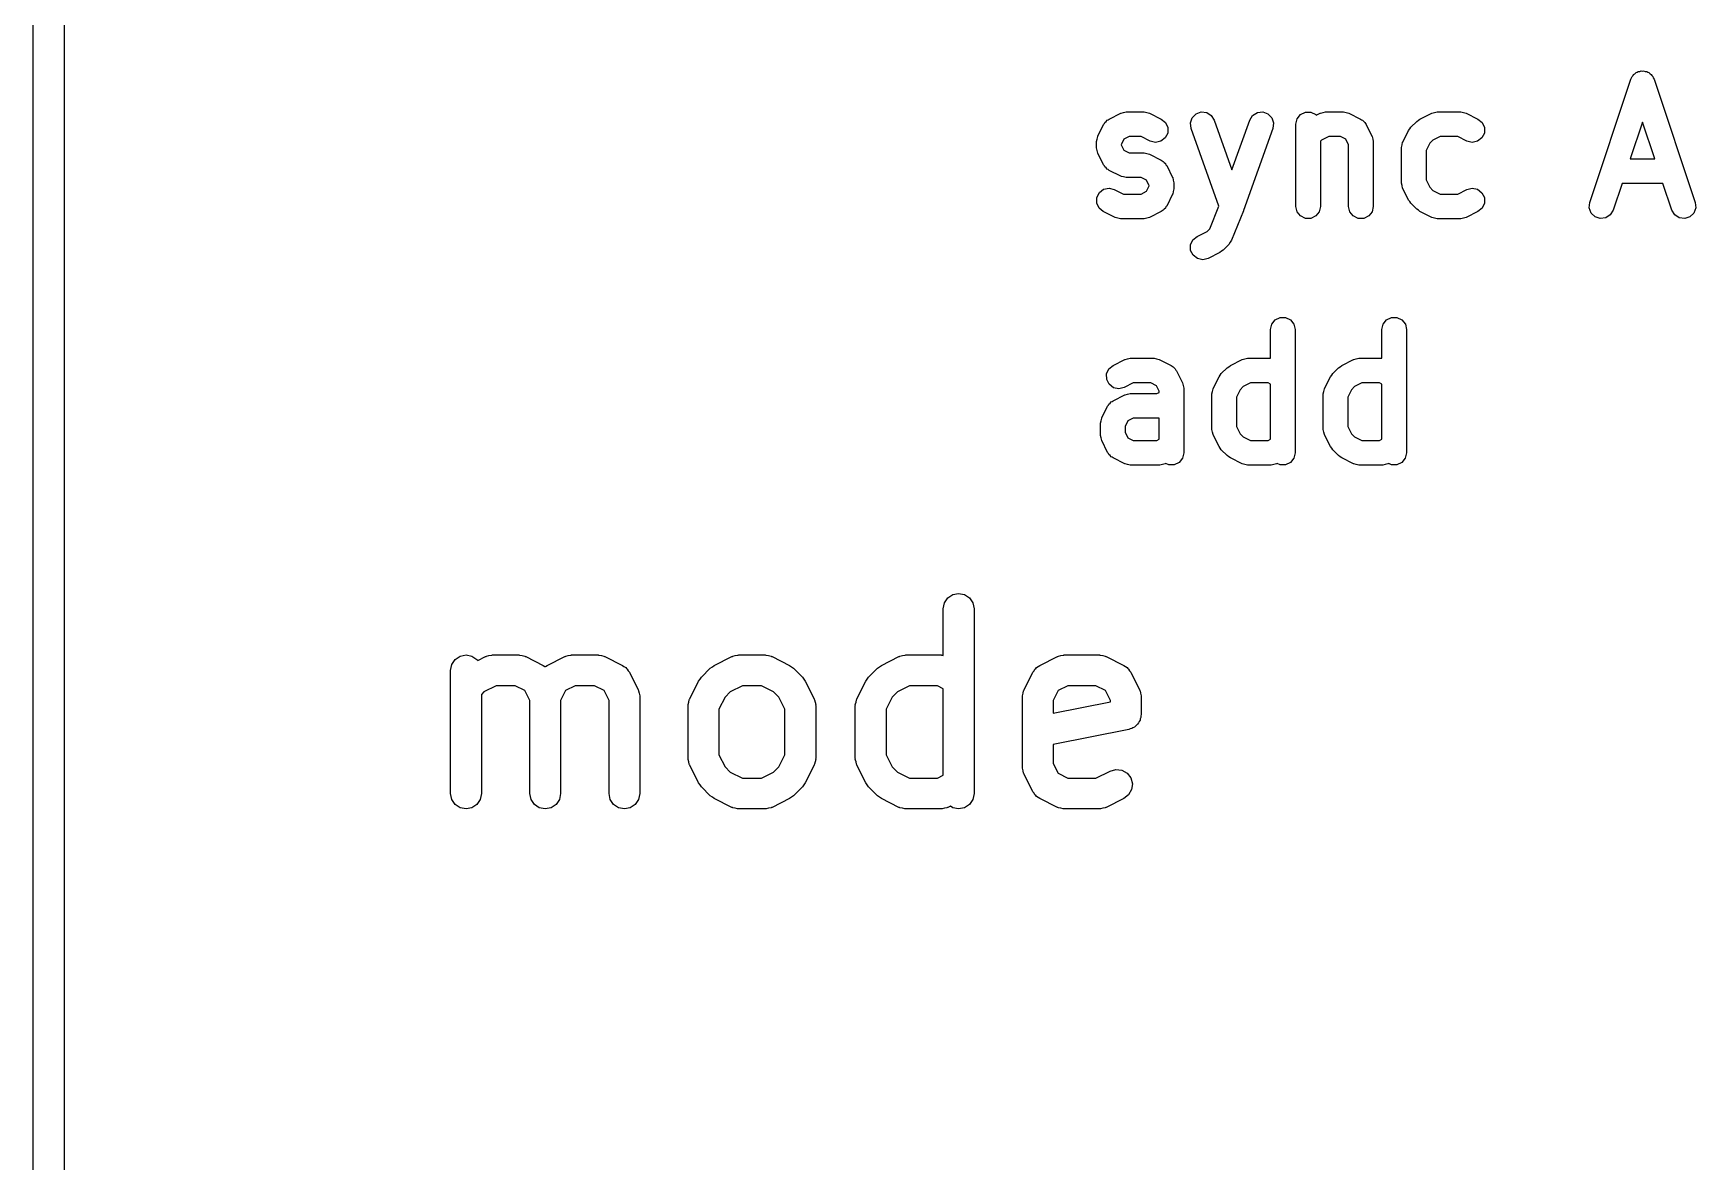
# Model space of a CAD drawing. Extents: x 78 to 213, y -137 to -49.
# Drawn here: x 134.37 to 161.37, y -111.47 to -93.16 of the extents above; entities that cross this region are included whole.
import ezdxf

# ---------------------------------------------------------------- set-up
doc = ezdxf.new("R2010")
doc.units = 0
doc.layers.add('BLACK', color=7, linetype='CONTINUOUS')

msp = doc.modelspace()

# ---------------------------------------------------------------- linework, layer by layer
at = {"layer": 'BLACK', "linetype": 'CONTINUOUS'}
for p, q in [((134.37, -127), (134.37, -87.63)), ((134.87, -87.63), (134.87, -127)), ((159.648, -95.9015), (160.315, -93.9012)), ((160.315, -93.9012), (160.328, -93.8795)), ((160.328, -93.8795), (160.337, -93.8556)), ((160.337, -93.8556), (160.351, -93.842)), ((160.351, -93.842), (160.361, -93.8252)), ((160.361, -93.8252), (160.383, -93.8114)), ((160.383, -93.8114), (160.401, -93.7938)), ((160.401, -93.7938), (160.42, -93.7876)), ((160.42, -93.7876), (160.436, -93.7769)), ((160.436, -93.7769), (160.461, -93.7737)), ((160.461, -93.7737), (160.485, -93.7657)), ((160.485, -93.7657), (160.505, -93.7682)), ((160.505, -93.7682), (160.524, -93.7657)), ((160.524, -93.7657), (160.548, -93.7738)), ((160.548, -93.7738), (160.574, -93.777)), ((160.574, -93.777), (160.59, -93.7877)), ((160.59, -93.7877), (160.609, -93.7939)), ((160.609, -93.7939), (160.627, -93.8116)), ((160.627, -93.8116), (160.648, -93.8255)), ((160.648, -93.8255), (160.658, -93.8423)), ((160.658, -93.8423), (160.672, -93.8559)), ((160.672, -93.8559), (160.681, -93.8798)), ((160.681, -93.8798), (160.694, -93.9015)), ((160.694, -93.9015), (161.361, -95.9018)), ((151.844, -94.5478), (152.035, -94.4524)), ((152.035, -94.4524), (152.036, -94.4521)), ((152.036, -94.4521), (152.037, -94.4512)), ((152.037, -94.4512), (152.079, -94.4416)), ((152.079, -94.4416), (152.121, -94.4314)), ((152.121, -94.4314), (152.122, -94.4317)), ((152.122, -94.4317), (152.124, -94.4314)), ((152.124, -94.4314), (152.41, -94.4314)), ((152.41, -94.4314), (152.411, -94.4317)), ((152.411, -94.4317), (152.412, -94.4315)), ((152.412, -94.4315), (152.454, -94.4417)), ((152.454, -94.4417), (152.496, -94.4514)), ((152.496, -94.4514), (152.497, -94.4522)), ((152.497, -94.4522), (152.499, -94.4525)), ((152.499, -94.4525), (152.69, -94.5479)), ((153.192, -94.5259), (153.254, -94.4627)), ((153.254, -94.4627), (153.338, -94.4328)), ((153.338, -94.4328), (153.427, -94.4423)), ((153.427, -94.4423), (153.502, -94.4891)), ((153.502, -94.4891), (153.55, -94.5642)), ((154.126, -94.5638), (154.174, -94.4889)), ((154.174, -94.4889), (154.25, -94.4421)), ((154.25, -94.4421), (154.338, -94.4329)), ((154.338, -94.4329), (154.422, -94.4629)), ((154.422, -94.4629), (154.484, -94.5262)), ((154.896, -94.5444), (154.952, -94.4749)), ((154.952, -94.4749), (155.032, -94.4364)), ((155.032, -94.4364), (155.121, -94.4365)), ((155.121, -94.4365), (155.201, -94.4751)), ((155.201, -94.4751), (155.208, -94.4845)), ((155.208, -94.4845), (155.273, -94.4524)), ((155.273, -94.4524), (155.274, -94.4521)), ((155.274, -94.4521), (155.275, -94.4512)), ((155.275, -94.4512), (155.317, -94.4416)), ((155.317, -94.4416), (155.359, -94.4314)), ((155.359, -94.4314), (155.36, -94.4317)), ((155.36, -94.4317), (155.362, -94.4314)), ((155.362, -94.4314), (155.648, -94.4314)), ((155.648, -94.4314), (155.649, -94.4317)), ((155.649, -94.4317), (155.65, -94.4315)), ((155.65, -94.4315), (155.692, -94.4417)), ((155.692, -94.4417), (155.735, -94.4514)), ((155.735, -94.4514), (155.736, -94.4522)), ((155.736, -94.4522), (155.737, -94.4525)), ((155.737, -94.4525), (155.928, -94.5479)), ((156.891, -94.5478), (157.082, -94.4524)), ((157.082, -94.4524), (157.083, -94.4521)), ((157.083, -94.4521), (157.085, -94.4512)), ((157.085, -94.4512), (157.127, -94.4416)), ((157.127, -94.4416), (157.169, -94.4314)), ((157.169, -94.4314), (157.17, -94.4317)), ((157.17, -94.4317), (157.171, -94.4314)), ((157.171, -94.4314), (157.553, -94.4314)), ((157.553, -94.4314), (157.554, -94.4317)), ((157.554, -94.4317), (157.555, -94.4315)), ((157.555, -94.4315), (157.597, -94.4417)), ((157.597, -94.4417), (157.639, -94.4514)), ((157.639, -94.4514), (157.64, -94.4522)), ((157.64, -94.4522), (157.642, -94.4525)), ((157.642, -94.4525), (157.832, -94.5479)), ((151.659, -94.8277), (151.754, -94.6369)), ((151.754, -94.6369), (151.767, -94.6219)), ((151.767, -94.6219), (151.775, -94.6043)), ((151.775, -94.6043), (151.795, -94.588)), ((151.795, -94.588), (151.811, -94.5683)), ((151.811, -94.5683), (151.829, -94.5601)), ((151.829, -94.5601), (151.844, -94.5478)), ((152.69, -94.5479), (152.758, -94.6045)), ((152.758, -94.6045), (152.796, -94.6853)), ((152.796, -94.6853), (152.794, -94.7743)), ((153.163, -94.61), (153.192, -94.5259)), ((153.173, -94.6984), (153.163, -94.61)), ((153.624, -95.9608), (153.173, -94.6984)), ((153.55, -94.5642), (153.838, -95.3701)), ((153.838, -95.3701), (154.126, -94.5638)), ((154.502, -94.6987), (154.026, -96.0324)), ((154.484, -94.5262), (154.513, -94.6104)), ((154.513, -94.6104), (154.502, -94.6987)), ((154.876, -94.6311), (154.896, -94.5444)), ((154.876, -95.9648), (154.876, -94.6311)), ((155.928, -94.5479), (155.943, -94.5603)), ((155.943, -94.5603), (155.96, -94.5685)), ((155.96, -94.5685), (155.977, -94.5883)), ((155.977, -94.5883), (155.996, -94.6045)), ((155.996, -94.6045), (156.004, -94.6222)), ((156.004, -94.6222), (156.017, -94.6372)), ((156.017, -94.6372), (156.112, -94.828)), ((156.611, -94.9229), (156.707, -94.7321)), ((156.707, -94.7321), (156.727, -94.7075)), ((156.727, -94.7075), (156.744, -94.6805)), ((156.744, -94.6805), (156.84, -94.585)), ((156.84, -94.585), (156.867, -94.5681)), ((156.867, -94.5681), (156.891, -94.5478)), ((157.832, -94.5479), (157.901, -94.6045)), ((157.901, -94.6045), (157.938, -94.6853)), ((157.938, -94.6853), (157.937, -94.7743)), ((160.505, -94.5972), (160.306, -95.1933)), ((160.703, -95.1933), (160.505, -94.5972)), ((151.638, -94.9141), (151.648, -94.8722)), ((151.638, -94.9155), (151.638, -94.9141)), ((151.638, -94.9168), (151.638, -94.9155)), ((151.638, -95.0124), (151.638, -94.9168)), ((151.638, -95.0137), (151.638, -95.0124)), ((151.638, -95.0151), (151.638, -95.0137)), ((151.648, -95.057), (151.638, -95.0151)), ((151.648, -94.8722), (151.658, -94.8301)), ((151.658, -94.8301), (151.659, -94.829)), ((151.659, -94.829), (151.659, -94.8277)), ((152.082, -94.8757), (152.038, -94.9644)), ((152.038, -94.9644), (152.038, -94.9652)), ((152.038, -94.9652), (152.082, -95.0538)), ((152.171, -94.8314), (152.082, -94.8757)), ((152.362, -94.8314), (152.171, -94.8314)), ((152.51, -94.9056), (152.362, -94.8314)), ((152.597, -94.9266), (152.51, -94.9056)), ((152.684, -94.9082), (152.597, -94.9266)), ((152.754, -94.8538), (152.684, -94.9082)), ((152.794, -94.7743), (152.754, -94.8538)), ((155.29, -94.891), (155.276, -94.9047)), ((155.276, -94.9047), (155.276, -95.9651)), ((155.409, -94.8314), (155.29, -94.891)), ((155.6, -94.8314), (155.409, -94.8314)), ((155.689, -94.8757), (155.6, -94.8314)), ((155.733, -94.9644), (155.689, -94.8757)), ((155.733, -95.9648), (155.733, -94.9644)), ((156.112, -94.828), (156.113, -94.8293)), ((156.113, -94.8293), (156.113, -94.8304)), ((156.113, -94.8304), (156.123, -94.8725)), ((156.123, -94.8725), (156.133, -94.9145)), ((156.133, -94.9145), (156.133, -94.9158)), ((156.133, -94.9158), (156.133, -94.9171)), ((156.133, -94.9171), (156.133, -95.9651)), ((156.59, -95.0094), (156.601, -94.9675)), ((156.591, -95.0107), (156.59, -95.0094)), ((156.59, -95.012), (156.591, -95.0107)), ((156.59, -95.5838), (156.59, -95.012)), ((156.601, -94.9675), (156.61, -94.9253)), ((156.61, -94.9253), (156.611, -94.9243)), ((156.611, -94.9243), (156.611, -94.9229)), ((157.05, -94.9404), (156.99, -95.0596)), ((157.099, -94.891), (157.05, -94.9404)), ((157.218, -94.8314), (157.099, -94.891)), ((157.505, -94.8314), (157.218, -94.8314)), ((157.653, -94.9056), (157.505, -94.8314)), ((157.74, -94.9266), (157.653, -94.9056)), ((157.827, -94.9082), (157.74, -94.9266)), ((157.897, -94.8538), (157.827, -94.9082)), ((157.937, -94.7743), (157.897, -94.8538)), ((151.658, -95.0991), (151.648, -95.057)), ((151.659, -95.1002), (151.658, -95.0991)), ((151.659, -95.1015), (151.659, -95.1002)), ((151.754, -95.2923), (151.659, -95.1015)), ((151.767, -95.3073), (151.754, -95.2923)), ((151.775, -95.325), (151.767, -95.3073)), ((152.082, -95.0538), (152.171, -95.0981)), ((152.171, -95.0981), (152.41, -95.0981)), ((152.41, -95.0981), (152.411, -95.0984)), ((152.411, -95.0984), (152.412, -95.0981)), ((152.412, -95.0981), (152.454, -95.1084)), ((152.454, -95.1084), (152.496, -95.118)), ((152.496, -95.118), (152.497, -95.1189)), ((152.497, -95.1189), (152.499, -95.1192)), ((152.499, -95.1192), (152.69, -95.2146)), ((152.69, -95.2146), (152.705, -95.227)), ((152.705, -95.227), (152.722, -95.2352)), ((152.722, -95.2352), (152.738, -95.2549)), ((152.738, -95.2549), (152.758, -95.2712)), ((152.758, -95.2712), (152.766, -95.2889)), ((152.766, -95.2889), (152.779, -95.3039)), ((152.779, -95.3039), (152.874, -95.4947)), ((156.99, -95.0596), (156.99, -95.5366)), ((160.306, -95.1933), (160.703, -95.1933)), ((151.795, -95.3413), (151.775, -95.325)), ((151.811, -95.361), (151.795, -95.3413)), ((151.828, -95.3692), (151.811, -95.361)), ((151.843, -95.3816), (151.828, -95.3692)), ((152.034, -95.477), (151.843, -95.3816)), ((152.036, -95.4773), (152.034, -95.477)), ((152.037, -95.4782), (152.036, -95.4773)), ((152.079, -95.4878), (152.037, -95.4782)), ((152.121, -95.4981), (152.079, -95.4878)), ((152.122, -95.4978), (152.121, -95.4981)), ((152.123, -95.4981), (152.122, -95.4978)), ((152.362, -95.4981), (152.123, -95.4981)), ((152.451, -95.5424), (152.362, -95.4981)), ((152.495, -95.631), (152.451, -95.5424)), ((152.874, -95.4947), (152.874, -95.496)), ((152.874, -95.496), (152.875, -95.4971)), ((152.875, -95.4971), (152.885, -95.5391)), ((152.885, -95.5391), (152.895, -95.5811)), ((156.99, -95.5366), (157.05, -95.6558)), ((151.642, -95.9109), (151.644, -95.8219)), ((151.644, -95.8219), (151.684, -95.7424)), ((151.684, -95.7424), (151.754, -95.688)), ((151.754, -95.688), (151.841, -95.6695)), ((151.841, -95.6695), (151.927, -95.6906)), ((151.927, -95.6906), (152.076, -95.7648)), ((152.076, -95.7648), (152.362, -95.7648)), ((152.362, -95.7648), (152.451, -95.7205)), ((152.451, -95.7205), (152.495, -95.6318)), ((152.495, -95.6318), (152.495, -95.631)), ((152.874, -95.7685), (152.779, -95.9593)), ((152.875, -95.7661), (152.874, -95.7672)), ((152.874, -95.7672), (152.874, -95.7685)), ((152.885, -95.724), (152.875, -95.7661)), ((152.895, -95.6821), (152.885, -95.724)), ((152.895, -95.5811), (152.895, -95.5825)), ((152.895, -95.5825), (152.895, -95.5838)), ((152.895, -95.5838), (152.895, -95.6794)), ((152.895, -95.6794), (152.895, -95.6807)), ((152.895, -95.6807), (152.895, -95.6821)), ((156.591, -95.5851), (156.59, -95.5838)), ((156.59, -95.5865), (156.591, -95.5851)), ((156.601, -95.6285), (156.59, -95.5865)), ((156.61, -95.6705), (156.601, -95.6285)), ((156.611, -95.6716), (156.61, -95.6705)), ((156.611, -95.6729), (156.611, -95.6716)), ((156.707, -95.8637), (156.611, -95.6729)), ((157.05, -95.6558), (157.099, -95.7052)), ((157.099, -95.7052), (157.218, -95.7648)), ((157.218, -95.7648), (157.505, -95.7648)), ((157.505, -95.7648), (157.654, -95.6905)), ((157.654, -95.6905), (157.74, -95.6695)), ((157.74, -95.6695), (157.827, -95.6882)), ((157.827, -95.6882), (157.897, -95.7427)), ((157.897, -95.7427), (157.937, -95.8223)), ((157.937, -95.8223), (157.938, -95.9112)), ((160.173, -95.5933), (160.028, -96.0283)), ((160.837, -95.5933), (160.173, -95.5933)), ((160.982, -96.028), (160.837, -95.5933)), ((151.68, -95.9916), (151.642, -95.9109)), ((151.748, -96.0483), (151.68, -95.9916)), ((151.939, -96.1436), (151.748, -96.0483)), ((152.689, -96.0484), (152.499, -96.1438)), ((152.704, -96.0361), (152.689, -96.0484)), ((152.722, -96.0279), (152.704, -96.0361)), ((152.738, -96.0082), (152.722, -96.0279)), ((152.758, -95.9919), (152.738, -96.0082)), ((152.766, -95.9743), (152.758, -95.9919)), ((152.779, -95.9593), (152.766, -95.9743)), ((153.477, -96.3286), (153.624, -95.9608)), ((154.024, -96.039), (153.833, -96.5156)), ((154.026, -96.0324), (154.024, -96.0354)), ((154.024, -96.0354), (154.024, -96.039)), ((154.896, -96.0515), (154.876, -95.9648)), ((154.951, -96.1211), (154.896, -96.0515)), ((155.256, -96.0518), (155.201, -96.1213)), ((155.276, -95.9651), (155.256, -96.0518)), ((155.753, -96.0515), (155.733, -95.9648)), ((155.808, -96.1211), (155.753, -96.0515)), ((156.113, -96.0518), (156.058, -96.1213)), ((156.133, -95.9651), (156.113, -96.0518)), ((156.727, -95.8884), (156.707, -95.8637)), ((156.744, -95.9155), (156.727, -95.8884)), ((156.839, -96.0109), (156.744, -95.9155)), ((156.866, -96.0279), (156.839, -96.0109)), ((156.891, -96.0483), (156.866, -96.0279)), ((157.082, -96.1436), (156.891, -96.0483)), ((157.832, -96.0484), (157.641, -96.1438)), ((157.901, -95.9919), (157.832, -96.0484)), ((157.938, -95.9112), (157.901, -95.9919)), ((159.64, -95.9901), (159.648, -95.9015)), ((159.67, -96.0736), (159.64, -95.9901)), ((159.734, -96.1356), (159.67, -96.0736)), ((159.981, -96.1043), (159.907, -96.1526)), ((160.028, -96.0283), (159.981, -96.1043)), ((161.028, -96.104), (160.982, -96.028)), ((161.102, -96.1525), (161.028, -96.104)), ((161.339, -96.0739), (161.275, -96.1358)), ((161.37, -95.9904), (161.339, -96.0739)), ((161.361, -95.9018), (161.37, -95.9904)), ((151.94, -96.144), (151.939, -96.1436)), ((151.941, -96.1448), (151.94, -96.144)), ((151.983, -96.1545), (151.941, -96.1448)), ((152.025, -96.1647), (151.983, -96.1545)), ((152.027, -96.1645), (152.025, -96.1647)), ((152.028, -96.1648), (152.027, -96.1645)), ((152.409, -96.1648), (152.028, -96.1648)), ((152.411, -96.1645), (152.409, -96.1648)), ((152.412, -96.1647), (152.411, -96.1645)), ((152.454, -96.1546), (152.412, -96.1647)), ((152.496, -96.145), (152.454, -96.1546)), ((152.497, -96.1441), (152.496, -96.145)), ((152.499, -96.1438), (152.497, -96.1441)), ((153.272, -96.4525), (153.434, -96.3718)), ((153.434, -96.3718), (153.477, -96.3286)), ((155.031, -96.1597), (154.951, -96.1211)), ((155.12, -96.1598), (155.031, -96.1597)), ((155.201, -96.1213), (155.12, -96.1598)), ((155.889, -96.1597), (155.808, -96.1211)), ((155.977, -96.1598), (155.889, -96.1597)), ((156.058, -96.1213), (155.977, -96.1598)), ((157.083, -96.144), (157.082, -96.1436)), ((157.084, -96.1448), (157.083, -96.144)), ((157.126, -96.1545), (157.084, -96.1448)), ((157.168, -96.1647), (157.126, -96.1545)), ((157.17, -96.1645), (157.168, -96.1647)), ((157.171, -96.1648), (157.17, -96.1645)), ((157.552, -96.1648), (157.171, -96.1648)), ((157.554, -96.1645), (157.552, -96.1648)), ((157.555, -96.1647), (157.554, -96.1645)), ((157.597, -96.1546), (157.555, -96.1647)), ((157.639, -96.145), (157.597, -96.1546)), ((157.64, -96.1441), (157.639, -96.145)), ((157.641, -96.1438), (157.64, -96.1441)), ((159.818, -96.1638), (159.734, -96.1356)), ((159.907, -96.1526), (159.818, -96.1638)), ((161.191, -96.1638), (161.102, -96.1525)), ((161.275, -96.1358), (161.191, -96.1638)), ((153.166, -96.5897), (153.204, -96.509)), ((153.167, -96.6787), (153.166, -96.5897)), ((153.204, -96.509), (153.272, -96.4525)), ((153.789, -96.5824), (153.693, -96.6779)), ((153.81, -96.5485), (153.789, -96.5824)), ((153.833, -96.5156), (153.81, -96.5485)), ((153.207, -96.7583), (153.167, -96.6787)), ((153.277, -96.8128), (153.207, -96.7583)), ((153.364, -96.8314), (153.277, -96.8128)), ((153.451, -96.8105), (153.364, -96.8314)), ((153.642, -96.7151), (153.451, -96.8105)), ((153.666, -96.6948), (153.642, -96.7151)), ((153.693, -96.6779), (153.666, -96.6948)), ((154.464, -97.9644), (154.484, -97.8777)), ((154.464, -98.4314), (154.464, -97.9644)), ((154.484, -97.8777), (154.539, -97.8082)), ((154.539, -97.8082), (154.62, -97.7697)), ((154.62, -97.7697), (154.709, -97.7698)), ((154.709, -97.7698), (154.789, -97.8085)), ((154.789, -97.8085), (154.844, -97.878)), ((154.844, -97.878), (154.864, -97.9648)), ((154.864, -97.9648), (154.864, -99.9651)), ((156.273, -97.9644), (156.293, -97.8777)), ((156.273, -98.4314), (156.273, -97.9644)), ((156.293, -97.8777), (156.349, -97.8082)), ((156.349, -97.8082), (156.429, -97.7697)), ((156.429, -97.7697), (156.518, -97.7698)), ((156.518, -97.7698), (156.598, -97.8085)), ((156.598, -97.8085), (156.654, -97.878)), ((156.654, -97.878), (156.673, -97.9648)), ((156.673, -97.9648), (156.673, -99.9651)), ((151.839, -98.6043), (151.908, -98.5478)), ((151.908, -98.5478), (152.099, -98.4524)), ((152.099, -98.4524), (152.1, -98.4521)), ((152.1, -98.4521), (152.101, -98.4512)), ((152.101, -98.4512), (152.143, -98.4416)), ((152.143, -98.4416), (152.185, -98.4314)), ((152.185, -98.4314), (152.186, -98.4317)), ((152.186, -98.4317), (152.188, -98.4314)), ((152.188, -98.4314), (152.569, -98.4314)), ((152.569, -98.4314), (152.57, -98.4317)), ((152.57, -98.4317), (152.572, -98.4315)), ((152.572, -98.4315), (152.614, -98.4417)), ((152.614, -98.4417), (152.656, -98.4514)), ((152.656, -98.4514), (152.657, -98.4522)), ((152.657, -98.4522), (152.658, -98.4525)), ((152.658, -98.4525), (152.849, -98.5479)), ((152.849, -98.5479), (152.864, -98.5603)), ((153.788, -98.5681), (153.813, -98.5478)), ((153.813, -98.5478), (154.003, -98.4524)), ((154.003, -98.4524), (154.005, -98.4521)), ((154.005, -98.4521), (154.006, -98.4512)), ((154.006, -98.4512), (154.048, -98.4416)), ((154.048, -98.4416), (154.09, -98.4314)), ((154.09, -98.4314), (154.091, -98.4317)), ((154.091, -98.4317), (154.092, -98.4314)), ((154.092, -98.4314), (154.464, -98.4314)), ((155.597, -98.5681), (155.622, -98.5478)), ((155.622, -98.5478), (155.813, -98.4524)), ((155.813, -98.4524), (155.814, -98.4521)), ((155.814, -98.4521), (155.815, -98.4512)), ((155.815, -98.4512), (155.857, -98.4416)), ((155.857, -98.4416), (155.899, -98.4314)), ((155.899, -98.4314), (155.901, -98.4317)), ((155.901, -98.4317), (155.902, -98.4314)), ((155.902, -98.4314), (156.273, -98.4314)), ((151.802, -98.685), (151.839, -98.6043)), ((151.803, -98.7739), (151.802, -98.685)), ((151.843, -98.8535), (151.803, -98.7739)), ((152.864, -98.5603), (152.881, -98.5685)), ((152.881, -98.5685), (152.898, -98.5883)), ((152.898, -98.5883), (152.917, -98.6045)), ((152.917, -98.6045), (152.926, -98.6222)), ((152.926, -98.6222), (152.938, -98.6372)), ((152.938, -98.6372), (153.033, -98.828)), ((153.533, -98.9229), (153.628, -98.7321)), ((153.628, -98.7321), (153.648, -98.7075)), ((153.648, -98.7075), (153.665, -98.6805)), ((153.665, -98.6805), (153.761, -98.585)), ((153.761, -98.585), (153.788, -98.5681)), ((155.342, -98.9229), (155.438, -98.7321)), ((155.438, -98.7321), (155.458, -98.7075)), ((155.458, -98.7075), (155.475, -98.6805)), ((155.475, -98.6805), (155.57, -98.585)), ((155.57, -98.585), (155.597, -98.5681)), ((151.913, -98.908), (151.843, -98.8535)), ((151.908, -99.1192), (152.099, -99.0238)), ((152, -98.9266), (151.913, -98.908)), ((152.086, -98.9057), (152, -98.9266)), ((152.235, -98.8314), (152.086, -98.9057)), ((152.099, -99.0238), (152.1, -99.0235)), ((152.1, -99.0235), (152.101, -99.0226)), ((152.101, -99.0226), (152.143, -99.013)), ((152.143, -99.013), (152.185, -99.0029)), ((152.185, -99.0029), (152.186, -99.0032)), ((152.186, -99.0032), (152.188, -99.0029)), ((152.188, -99.0029), (152.617, -99.0029)), ((152.521, -98.8314), (152.235, -98.8314)), ((152.61, -98.8757), (152.521, -98.8314)), ((152.654, -98.9644), (152.61, -98.8757)), ((152.617, -99.0029), (152.654, -98.984)), ((152.654, -98.984), (152.654, -98.9644)), ((153.033, -98.828), (153.034, -98.8293)), ((153.034, -98.8293), (153.035, -98.8304)), ((153.035, -98.8304), (153.044, -98.8725)), ((153.044, -98.8725), (153.054, -98.9145)), ((153.054, -98.9145), (153.054, -98.9158)), ((153.054, -98.9158), (153.054, -98.9171)), ((153.054, -98.9171), (153.054, -99.9651)), ((153.511, -99.0094), (153.522, -98.9675)), ((153.512, -99.0107), (153.511, -99.0094)), ((153.511, -99.012), (153.512, -99.0107)), ((153.511, -99.5838), (153.511, -99.012)), ((153.522, -98.9675), (153.531, -98.9253)), ((153.531, -98.9253), (153.532, -98.9243)), ((153.532, -98.9243), (153.533, -98.9229)), ((153.971, -98.9404), (153.911, -99.0596)), ((153.911, -99.0596), (153.911, -99.5366)), ((154.02, -98.891), (153.971, -98.9404)), ((154.14, -98.8314), (154.02, -98.891)), ((154.426, -98.8314), (154.14, -98.8314)), ((154.464, -98.8503), (154.426, -98.8314)), ((154.464, -99.7459), (154.464, -98.8503)), ((155.321, -99.0094), (155.331, -98.9675)), ((155.321, -99.0107), (155.321, -99.0094)), ((155.321, -99.012), (155.321, -99.0107)), ((155.321, -99.5838), (155.321, -99.012)), ((155.331, -98.9675), (155.341, -98.9253)), ((155.341, -98.9253), (155.342, -98.9243)), ((155.342, -98.9243), (155.342, -98.9229)), ((155.781, -98.9404), (155.721, -99.0596)), ((155.721, -99.0596), (155.721, -99.5366)), ((155.83, -98.891), (155.781, -98.9404)), ((155.949, -98.8314), (155.83, -98.891)), ((156.236, -98.8314), (155.949, -98.8314)), ((156.273, -98.8503), (156.236, -98.8314)), ((156.273, -99.7459), (156.273, -98.8503)), ((151.723, -99.3991), (151.818, -99.2083)), ((151.818, -99.2083), (151.831, -99.1933)), ((151.831, -99.1933), (151.839, -99.1757)), ((151.839, -99.1757), (151.859, -99.1595)), ((151.859, -99.1595), (151.875, -99.1397)), ((151.875, -99.1397), (151.893, -99.1316)), ((151.893, -99.1316), (151.908, -99.1192)), ((151.702, -99.4856), (151.712, -99.4436)), ((151.702, -99.4869), (151.702, -99.4856)), ((151.702, -99.4882), (151.702, -99.4869)), ((151.702, -99.679), (151.702, -99.4882)), ((151.712, -99.4436), (151.722, -99.4015)), ((151.722, -99.4015), (151.723, -99.4005)), ((151.723, -99.4005), (151.723, -99.3991)), ((152.146, -99.4472), (152.102, -99.5358)), ((152.102, -99.5358), (152.102, -99.6318)), ((152.235, -99.4029), (152.146, -99.4472)), ((152.654, -99.4029), (152.235, -99.4029)), ((152.654, -99.7459), (152.654, -99.4029)), ((153.512, -99.5851), (153.511, -99.5838)), ((153.511, -99.5865), (153.512, -99.5851)), ((153.522, -99.6285), (153.511, -99.5865)), ((153.531, -99.6705), (153.522, -99.6285)), ((153.911, -99.5366), (153.971, -99.6558)), ((155.321, -99.5851), (155.321, -99.5838)), ((155.321, -99.5865), (155.321, -99.5851)), ((155.331, -99.6285), (155.321, -99.5865)), ((155.341, -99.6705), (155.331, -99.6285)), ((155.721, -99.5366), (155.781, -99.6558)), ((151.702, -99.6804), (151.702, -99.679)), ((151.702, -99.6817), (151.702, -99.6804)), ((151.712, -99.7237), (151.702, -99.6817)), ((151.722, -99.7658), (151.712, -99.7237)), ((151.723, -99.7668), (151.722, -99.7658)), ((151.723, -99.7682), (151.723, -99.7668)), ((151.818, -99.959), (151.723, -99.7682)), ((152.102, -99.6318), (152.146, -99.7205)), ((152.146, -99.7205), (152.235, -99.7648)), ((152.235, -99.7648), (152.617, -99.7648)), ((152.617, -99.7648), (152.654, -99.7459)), ((153.532, -99.6716), (153.531, -99.6705)), ((153.532, -99.6729), (153.532, -99.6716)), ((153.628, -99.8637), (153.532, -99.6729)), ((153.648, -99.8884), (153.628, -99.8637)), ((153.665, -99.9155), (153.648, -99.8884)), ((153.971, -99.6558), (154.02, -99.7052)), ((154.02, -99.7052), (154.14, -99.7648)), ((154.14, -99.7648), (154.426, -99.7648)), ((154.426, -99.7648), (154.464, -99.7459)), ((155.342, -99.6716), (155.341, -99.6705)), ((155.342, -99.6729), (155.342, -99.6716)), ((155.437, -99.8637), (155.342, -99.6729)), ((155.458, -99.8884), (155.437, -99.8637)), ((155.475, -99.9155), (155.458, -99.8884)), ((155.781, -99.6558), (155.83, -99.7052)), ((155.83, -99.7052), (155.949, -99.7648)), ((155.949, -99.7648), (156.236, -99.7648)), ((156.236, -99.7648), (156.273, -99.7459)), ((151.831, -99.974), (151.818, -99.959)), ((151.839, -99.9916), (151.831, -99.974)), ((151.859, -100.008), (151.839, -99.9916)), ((151.875, -100.028), (151.859, -100.008)), ((151.892, -100.036), (151.875, -100.028)), ((151.907, -100.048), (151.892, -100.036)), ((152.098, -100.144), (151.907, -100.048)), ((152.1, -100.144), (152.098, -100.144)), ((152.101, -100.145), (152.1, -100.144)), ((152.143, -100.155), (152.101, -100.145)), ((152.185, -100.165), (152.143, -100.155)), ((152.186, -100.164), (152.185, -100.165)), ((152.187, -100.165), (152.186, -100.164)), ((152.664, -100.165), (152.187, -100.165)), ((152.665, -100.164), (152.664, -100.165)), ((152.667, -100.165), (152.665, -100.164)), ((152.709, -100.155), (152.667, -100.165)), ((152.751, -100.145), (152.709, -100.155)), ((152.752, -100.144), (152.751, -100.145)), ((152.753, -100.144), (152.752, -100.144)), ((152.765, -100.138), (152.753, -100.144)), ((152.81, -100.16), (152.765, -100.138)), ((152.899, -100.16), (152.81, -100.16)), ((152.979, -100.121), (152.899, -100.16)), ((153.034, -100.052), (152.979, -100.121)), ((153.054, -99.9651), (153.034, -100.052)), ((153.761, -100.011), (153.665, -99.9155)), ((153.788, -100.028), (153.761, -100.011)), ((153.812, -100.048), (153.788, -100.028)), ((154.003, -100.144), (153.812, -100.048)), ((154.004, -100.144), (154.003, -100.144)), ((154.005, -100.145), (154.004, -100.144)), ((154.047, -100.155), (154.005, -100.145)), ((154.089, -100.165), (154.047, -100.155)), ((154.091, -100.164), (154.089, -100.165)), ((154.092, -100.165), (154.091, -100.164)), ((154.473, -100.165), (154.092, -100.165)), ((154.475, -100.164), (154.473, -100.165)), ((154.476, -100.165), (154.475, -100.164)), ((154.518, -100.155), (154.476, -100.165)), ((154.56, -100.145), (154.518, -100.155)), ((154.561, -100.144), (154.56, -100.145)), ((154.563, -100.144), (154.561, -100.144)), ((154.574, -100.138), (154.563, -100.144)), ((154.619, -100.16), (154.574, -100.138)), ((154.708, -100.16), (154.619, -100.16)), ((154.788, -100.121), (154.708, -100.16)), ((154.844, -100.052), (154.788, -100.121)), ((154.864, -99.9651), (154.844, -100.052)), ((155.57, -100.011), (155.475, -99.9155)), ((155.597, -100.028), (155.57, -100.011)), ((155.622, -100.048), (155.597, -100.028)), ((155.813, -100.144), (155.622, -100.048)), ((155.814, -100.144), (155.813, -100.144)), ((155.815, -100.145), (155.814, -100.144)), ((155.857, -100.155), (155.815, -100.145)), ((155.899, -100.165), (155.857, -100.155)), ((155.9, -100.164), (155.899, -100.165)), ((155.902, -100.165), (155.9, -100.164)), ((156.283, -100.165), (155.902, -100.165)), ((156.284, -100.164), (156.283, -100.165)), ((156.286, -100.165), (156.284, -100.164)), ((156.328, -100.155), (156.286, -100.165)), ((156.37, -100.145), (156.328, -100.155)), ((156.371, -100.144), (156.37, -100.145)), ((156.372, -100.144), (156.371, -100.144)), ((156.384, -100.138), (156.372, -100.144)), ((156.429, -100.16), (156.384, -100.138)), ((156.518, -100.16), (156.429, -100.16)), ((156.598, -100.121), (156.518, -100.16)), ((156.653, -100.052), (156.598, -100.121)), ((156.673, -99.9651), (156.653, -100.052)), ((149.168, -102.401), (149.223, -102.32)), ((149.223, -102.32), (149.304, -102.266)), ((149.304, -102.266), (149.399, -102.247)), ((149.399, -102.247), (149.495, -102.266)), ((149.495, -102.266), (149.576, -102.32)), ((149.576, -102.32), (149.63, -102.401)), ((149.149, -102.497), (149.168, -102.401)), ((149.149, -103.253), (149.149, -102.497)), ((149.63, -102.401), (149.649, -102.497)), ((149.649, -102.497), (149.649, -105.497)), ((141.149, -103.497), (141.168, -103.401)), ((141.168, -103.401), (141.223, -103.32)), ((141.223, -103.32), (141.304, -103.266)), ((141.304, -103.266), (141.399, -103.247)), ((141.399, -103.247), (141.495, -103.266)), ((141.495, -103.266), (141.576, -103.32)), ((141.576, -103.32), (141.588, -103.338)), ((141.588, -103.338), (141.716, -103.274)), ((141.716, -103.274), (141.725, -103.271)), ((141.725, -103.271), (141.732, -103.266)), ((141.732, -103.266), (141.771, -103.258)), ((141.771, -103.258), (141.81, -103.248)), ((141.81, -103.248), (141.819, -103.249)), ((141.819, -103.249), (141.828, -103.247)), ((141.828, -103.247), (142.256, -103.247)), ((142.256, -103.247), (142.265, -103.249)), ((142.265, -103.249), (142.274, -103.248)), ((142.274, -103.248), (142.313, -103.258)), ((142.313, -103.258), (142.352, -103.266)), ((142.352, -103.266), (142.36, -103.271)), ((142.36, -103.271), (142.368, -103.274)), ((142.368, -103.274), (142.654, -103.416)), ((142.716, -103.416), (143.002, -103.274)), ((143.002, -103.274), (143.01, -103.271)), ((143.01, -103.271), (143.018, -103.266)), ((143.018, -103.266), (143.057, -103.258)), ((143.057, -103.258), (143.096, -103.248)), ((143.096, -103.248), (143.105, -103.249)), ((143.105, -103.249), (143.114, -103.247)), ((143.114, -103.247), (143.542, -103.247)), ((143.542, -103.247), (143.551, -103.249)), ((143.551, -103.249), (143.56, -103.248)), ((143.56, -103.248), (143.599, -103.258)), ((143.599, -103.258), (143.638, -103.266)), ((143.638, -103.266), (143.645, -103.271)), ((143.645, -103.271), (143.654, -103.274)), ((143.654, -103.274), (143.94, -103.416)), ((145.43, -103.416), (145.716, -103.274)), ((145.716, -103.274), (145.725, -103.271)), ((145.725, -103.271), (145.732, -103.266)), ((145.732, -103.266), (145.771, -103.258)), ((145.771, -103.258), (145.81, -103.248)), ((145.81, -103.248), (145.819, -103.249)), ((145.819, -103.249), (145.828, -103.247)), ((145.828, -103.247), (146.256, -103.247)), ((146.256, -103.247), (146.265, -103.249)), ((146.265, -103.249), (146.274, -103.248)), ((146.274, -103.248), (146.313, -103.258)), ((146.313, -103.258), (146.352, -103.266)), ((146.352, -103.266), (146.36, -103.271)), ((146.36, -103.271), (146.368, -103.274)), ((146.368, -103.274), (146.654, -103.416)), ((148.145, -103.416), (148.43, -103.274)), ((148.43, -103.274), (148.439, -103.271)), ((148.439, -103.271), (148.446, -103.266)), ((148.446, -103.266), (148.486, -103.258)), ((148.486, -103.258), (148.524, -103.248)), ((148.524, -103.248), (148.533, -103.249)), ((148.533, -103.249), (148.542, -103.247)), ((148.542, -103.247), (149.114, -103.247)), ((149.114, -103.247), (149.122, -103.249)), ((149.122, -103.249), (149.131, -103.248)), ((149.131, -103.248), (149.149, -103.253)), ((150.716, -103.416), (151.002, -103.274)), ((151.002, -103.274), (151.01, -103.271)), ((151.01, -103.271), (151.018, -103.266)), ((151.018, -103.266), (151.057, -103.258)), ((151.057, -103.258), (151.096, -103.248)), ((151.096, -103.248), (151.105, -103.249)), ((151.105, -103.249), (151.114, -103.247)), ((151.114, -103.247), (151.685, -103.247)), ((151.685, -103.247), (151.694, -103.249)), ((151.694, -103.249), (151.703, -103.248)), ((151.703, -103.248), (151.741, -103.258)), ((151.741, -103.258), (151.781, -103.266)), ((151.781, -103.266), (151.788, -103.271)), ((151.788, -103.271), (151.797, -103.274)), ((151.797, -103.274), (152.083, -103.416)), ((141.149, -105.497), (141.149, -103.497)), ((142.654, -103.416), (142.679, -103.436)), ((142.679, -103.436), (142.685, -103.439)), ((142.685, -103.439), (142.691, -103.436)), ((142.691, -103.436), (142.716, -103.416)), ((143.94, -103.416), (143.964, -103.436)), ((143.964, -103.436), (143.992, -103.451)), ((143.992, -103.451), (144.003, -103.465)), ((144.003, -103.465), (144.017, -103.476)), ((144.017, -103.476), (144.032, -103.503)), ((144.032, -103.503), (144.051, -103.528)), ((144.051, -103.528), (144.194, -103.814)), ((145.033, -103.957), (145.176, -103.671)), ((145.176, -103.671), (145.2, -103.639)), ((145.2, -103.639), (145.223, -103.606)), ((145.223, -103.606), (145.365, -103.463)), ((145.365, -103.463), (145.399, -103.441)), ((145.399, -103.441), (145.43, -103.416)), ((146.654, -103.416), (146.686, -103.441)), ((146.686, -103.441), (146.719, -103.463)), ((146.719, -103.463), (146.862, -103.606)), ((146.862, -103.606), (146.884, -103.639)), ((146.884, -103.639), (146.909, -103.671)), ((146.909, -103.671), (147.051, -103.957)), ((147.747, -103.957), (147.89, -103.671)), ((147.89, -103.671), (147.915, -103.639)), ((147.915, -103.639), (147.937, -103.606)), ((147.937, -103.606), (148.08, -103.463)), ((148.08, -103.463), (148.113, -103.441)), ((148.113, -103.441), (148.145, -103.416)), ((150.461, -103.814), (150.604, -103.528)), ((150.604, -103.528), (150.623, -103.503)), ((150.623, -103.503), (150.639, -103.476)), ((150.639, -103.476), (150.653, -103.465)), ((150.653, -103.465), (150.664, -103.451)), ((150.664, -103.451), (150.691, -103.436)), ((150.691, -103.436), (150.716, -103.416)), ((152.083, -103.416), (152.107, -103.436)), ((152.107, -103.436), (152.135, -103.451)), ((152.135, -103.451), (152.145, -103.465)), ((152.145, -103.465), (152.16, -103.476)), ((152.16, -103.476), (152.175, -103.503)), ((152.175, -103.503), (152.194, -103.528)), ((152.194, -103.528), (152.337, -103.814)), ((141.69, -103.845), (141.649, -103.886)), ((141.649, -103.886), (141.649, -105.497)), ((141.887, -103.747), (141.69, -103.845)), ((142.197, -103.747), (141.887, -103.747)), ((142.356, -103.826), (142.197, -103.747)), ((142.435, -103.985), (142.356, -103.826)), ((143.014, -103.826), (142.935, -103.985)), ((143.173, -103.747), (143.014, -103.826)), ((143.483, -103.747), (143.173, -103.747)), ((143.642, -103.826), (143.483, -103.747)), ((143.721, -103.985), (143.642, -103.826)), ((144.194, -103.814), (144.197, -103.823)), ((144.197, -103.823), (144.202, -103.83)), ((144.202, -103.83), (144.21, -103.869)), ((144.21, -103.869), (144.22, -103.908)), ((144.22, -103.908), (144.219, -103.917)), ((144.219, -103.917), (144.221, -103.926)), ((144.221, -103.926), (144.221, -105.497)), ((145.605, -103.931), (145.506, -104.128)), ((145.69, -103.845), (145.605, -103.931)), ((145.887, -103.747), (145.69, -103.845)), ((146.197, -103.747), (145.887, -103.747)), ((146.394, -103.845), (146.197, -103.747)), ((146.48, -103.931), (146.394, -103.845)), ((146.578, -104.128), (146.48, -103.931)), ((148.319, -103.931), (148.221, -104.128)), ((148.405, -103.845), (148.319, -103.931)), ((148.601, -103.747), (148.405, -103.845)), ((149.055, -103.747), (148.601, -103.747)), ((149.149, -103.795), (149.055, -103.747)), ((149.149, -105.2), (149.149, -103.795)), ((150.435, -103.926), (150.437, -103.917)), ((150.435, -105.069), (150.435, -103.926)), ((150.436, -103.908), (150.446, -103.869)), ((150.437, -103.917), (150.436, -103.908)), ((150.446, -103.869), (150.454, -103.83)), ((150.454, -103.83), (150.459, -103.823)), ((150.459, -103.823), (150.461, -103.814)), ((151.014, -103.826), (150.935, -103.985)), ((151.173, -103.747), (151.014, -103.826)), ((151.626, -103.747), (151.173, -103.747)), ((151.784, -103.826), (151.626, -103.747)), ((151.864, -103.985), (151.784, -103.826)), ((152.337, -103.814), (152.34, -103.823)), ((152.34, -103.823), (152.345, -103.83)), ((152.345, -103.83), (152.352, -103.869)), ((152.352, -103.869), (152.363, -103.908)), ((152.363, -103.908), (152.362, -103.917)), ((152.362, -103.917), (152.364, -103.926)), ((152.364, -103.926), (152.364, -104.211)), ((142.435, -105.497), (142.435, -103.985)), ((142.935, -103.985), (142.935, -105.497)), ((143.721, -105.497), (143.721, -103.985)), ((145.006, -104.069), (145.008, -104.06)), ((145.006, -104.926), (145.006, -104.069)), ((145.007, -104.051), (145.018, -104.012)), ((145.008, -104.06), (145.007, -104.051)), ((145.018, -104.012), (145.025, -103.973)), ((145.025, -103.973), (145.03, -103.965)), ((145.03, -103.965), (145.033, -103.957)), ((145.506, -104.128), (145.506, -104.867)), ((146.578, -104.867), (146.578, -104.128)), ((147.051, -103.957), (147.054, -103.965)), ((147.054, -103.965), (147.059, -103.973)), ((147.059, -103.973), (147.067, -104.012)), ((147.067, -104.012), (147.077, -104.051)), ((147.077, -104.051), (147.076, -104.06)), ((147.076, -104.06), (147.078, -104.069)), ((147.078, -104.069), (147.078, -104.926)), ((147.721, -104.051), (147.732, -104.012)), ((147.722, -104.06), (147.721, -104.051)), ((147.721, -104.069), (147.722, -104.06)), ((147.721, -104.926), (147.721, -104.069)), ((147.732, -104.012), (147.74, -103.973)), ((147.74, -103.973), (147.745, -103.965)), ((147.745, -103.965), (147.747, -103.957)), ((148.221, -104.128), (148.221, -104.867)), ((150.935, -103.985), (150.935, -104.192)), ((150.935, -104.192), (151.864, -104.006)), ((151.864, -104.006), (151.864, -103.985)), ((152.364, -104.211), (152.359, -104.235)), ((152.163, -104.457), (150.935, -104.702)), ((152.185, -104.447), (152.163, -104.457)), ((152.209, -104.442), (152.185, -104.447)), ((152.23, -104.429), (152.209, -104.442)), ((152.253, -104.419), (152.23, -104.429)), ((152.27, -104.402), (152.253, -104.419)), ((152.29, -104.388), (152.27, -104.402)), ((152.304, -104.368), (152.29, -104.388)), ((152.322, -104.35), (152.304, -104.368)), ((152.331, -104.327), (152.322, -104.35)), ((152.345, -104.307), (152.331, -104.327)), ((152.349, -104.283), (152.345, -104.307)), ((152.359, -104.26), (152.349, -104.283)), ((152.359, -104.235), (152.359, -104.26)), ((150.935, -104.702), (150.935, -105.01)), ((145.008, -104.935), (145.006, -104.926)), ((145.007, -104.943), (145.008, -104.935)), ((145.018, -104.982), (145.007, -104.943)), ((145.025, -105.021), (145.018, -104.982)), ((145.03, -105.029), (145.025, -105.021)), ((145.033, -105.038), (145.03, -105.029)), ((145.506, -104.867), (145.605, -105.063)), ((146.48, -105.063), (146.578, -104.867)), ((147.054, -105.029), (147.051, -105.038)), ((147.059, -105.021), (147.054, -105.029)), ((147.067, -104.982), (147.059, -105.021)), ((147.077, -104.943), (147.067, -104.982)), ((147.078, -104.926), (147.076, -104.935)), ((147.076, -104.935), (147.077, -104.943)), ((147.722, -104.935), (147.721, -104.926)), ((147.721, -104.943), (147.722, -104.935)), ((147.732, -104.982), (147.721, -104.943)), ((147.74, -105.021), (147.732, -104.982)), ((147.745, -105.029), (147.74, -105.021)), ((147.747, -105.038), (147.745, -105.029)), ((148.221, -104.867), (148.319, -105.063)), ((150.935, -105.01), (151.014, -105.168)), ((145.176, -105.323), (145.033, -105.038)), ((145.605, -105.063), (145.69, -105.149)), ((145.69, -105.149), (145.887, -105.247)), ((145.887, -105.247), (146.197, -105.247)), ((146.197, -105.247), (146.394, -105.149)), ((146.394, -105.149), (146.48, -105.063)), ((147.051, -105.038), (146.909, -105.323)), ((147.89, -105.323), (147.747, -105.038)), ((148.319, -105.063), (148.405, -105.149)), ((148.405, -105.149), (148.601, -105.247)), ((148.601, -105.247), (149.055, -105.247)), ((149.055, -105.247), (149.149, -105.2)), ((150.437, -105.077), (150.435, -105.069)), ((150.436, -105.086), (150.437, -105.077)), ((150.446, -105.125), (150.436, -105.086)), ((150.454, -105.164), (150.446, -105.125)), ((150.459, -105.172), (150.454, -105.164)), ((150.461, -105.18), (150.459, -105.172)), ((150.604, -105.466), (150.461, -105.18)), ((151.014, -105.168), (151.173, -105.247)), ((151.173, -105.247), (151.626, -105.247)), ((151.626, -105.247), (151.859, -105.131)), ((151.859, -105.131), (151.953, -105.105)), ((151.953, -105.105), (152.05, -105.117)), ((152.05, -105.117), (152.135, -105.165)), ((152.135, -105.165), (152.194, -105.242)), ((152.194, -105.242), (152.22, -105.337)), ((141.168, -105.593), (141.149, -105.497)), ((141.649, -105.497), (141.63, -105.593)), ((142.454, -105.593), (142.435, -105.497)), ((142.935, -105.497), (142.916, -105.593)), ((143.74, -105.593), (143.721, -105.497)), ((144.221, -105.497), (144.202, -105.593)), ((145.2, -105.355), (145.176, -105.323)), ((145.223, -105.388), (145.2, -105.355)), ((145.365, -105.531), (145.223, -105.388)), ((145.399, -105.553), (145.365, -105.531)), ((145.43, -105.578), (145.399, -105.553)), ((146.686, -105.553), (146.654, -105.578)), ((146.719, -105.531), (146.686, -105.553)), ((146.862, -105.388), (146.719, -105.531)), ((146.884, -105.355), (146.862, -105.388)), ((146.909, -105.323), (146.884, -105.355)), ((147.915, -105.355), (147.89, -105.323)), ((147.937, -105.388), (147.915, -105.355)), ((148.08, -105.531), (147.937, -105.388)), ((148.113, -105.553), (148.08, -105.531)), ((148.145, -105.578), (148.113, -105.553)), ((149.649, -105.497), (149.63, -105.593)), ((150.623, -105.491), (150.604, -105.466)), ((150.639, -105.518), (150.623, -105.491)), ((150.653, -105.529), (150.639, -105.518)), ((150.664, -105.543), (150.653, -105.529)), ((150.691, -105.559), (150.664, -105.543)), ((150.716, -105.578), (150.691, -105.559)), ((152.16, -105.518), (152.083, -105.578)), ((152.208, -105.433), (152.16, -105.518)), ((152.22, -105.337), (152.208, -105.433)), ((141.223, -105.674), (141.168, -105.593)), ((141.304, -105.728), (141.223, -105.674)), ((141.399, -105.747), (141.304, -105.728)), ((141.495, -105.728), (141.399, -105.747)), ((141.576, -105.674), (141.495, -105.728)), ((141.63, -105.593), (141.576, -105.674)), ((142.508, -105.674), (142.454, -105.593)), ((142.589, -105.728), (142.508, -105.674)), ((142.685, -105.747), (142.589, -105.728)), ((142.781, -105.728), (142.685, -105.747)), ((142.862, -105.674), (142.781, -105.728)), ((142.916, -105.593), (142.862, -105.674)), ((143.794, -105.674), (143.74, -105.593)), ((143.875, -105.728), (143.794, -105.674)), ((143.971, -105.747), (143.875, -105.728)), ((144.066, -105.728), (143.971, -105.747)), ((144.147, -105.674), (144.066, -105.728)), ((144.202, -105.593), (144.147, -105.674)), ((145.716, -105.721), (145.43, -105.578)), ((145.725, -105.723), (145.716, -105.721)), ((145.732, -105.728), (145.725, -105.723)), ((145.771, -105.736), (145.732, -105.728)), ((145.81, -105.747), (145.771, -105.736)), ((145.819, -105.745), (145.81, -105.747)), ((145.828, -105.747), (145.819, -105.745)), ((146.256, -105.747), (145.828, -105.747)), ((146.265, -105.745), (146.256, -105.747)), ((146.274, -105.747), (146.265, -105.745)), ((146.313, -105.736), (146.274, -105.747)), ((146.352, -105.728), (146.313, -105.736)), ((146.36, -105.723), (146.352, -105.728)), ((146.368, -105.721), (146.36, -105.723)), ((146.654, -105.578), (146.368, -105.721)), ((148.43, -105.721), (148.145, -105.578)), ((148.439, -105.723), (148.43, -105.721)), ((148.446, -105.728), (148.439, -105.723)), ((148.486, -105.736), (148.446, -105.728)), ((148.524, -105.747), (148.486, -105.736)), ((148.533, -105.745), (148.524, -105.747)), ((148.542, -105.747), (148.533, -105.745)), ((149.114, -105.747), (148.542, -105.747)), ((149.122, -105.745), (149.114, -105.747)), ((149.131, -105.747), (149.122, -105.745)), ((149.17, -105.736), (149.131, -105.747)), ((149.209, -105.728), (149.17, -105.736)), ((149.217, -105.723), (149.209, -105.728)), ((149.225, -105.721), (149.217, -105.723)), ((149.264, -105.702), (149.225, -105.721)), ((149.304, -105.728), (149.264, -105.702)), ((149.399, -105.747), (149.304, -105.728)), ((149.495, -105.728), (149.399, -105.747)), ((149.576, -105.674), (149.495, -105.728)), ((149.63, -105.593), (149.576, -105.674)), ((151.002, -105.721), (150.716, -105.578)), ((151.01, -105.723), (151.002, -105.721)), ((151.018, -105.728), (151.01, -105.723)), ((151.057, -105.736), (151.018, -105.728)), ((151.096, -105.747), (151.057, -105.736)), ((151.105, -105.745), (151.096, -105.747)), ((151.114, -105.747), (151.105, -105.745)), ((151.685, -105.747), (151.114, -105.747)), ((151.694, -105.745), (151.685, -105.747)), ((151.703, -105.747), (151.694, -105.745)), ((151.741, -105.736), (151.703, -105.747)), ((151.781, -105.728), (151.741, -105.736)), ((151.788, -105.723), (151.781, -105.728)), ((151.797, -105.721), (151.788, -105.723)), ((152.083, -105.578), (151.797, -105.721))]:
    msp.add_line(p, q, dxfattribs=at)

doc.saveas('drawing.dxf')
